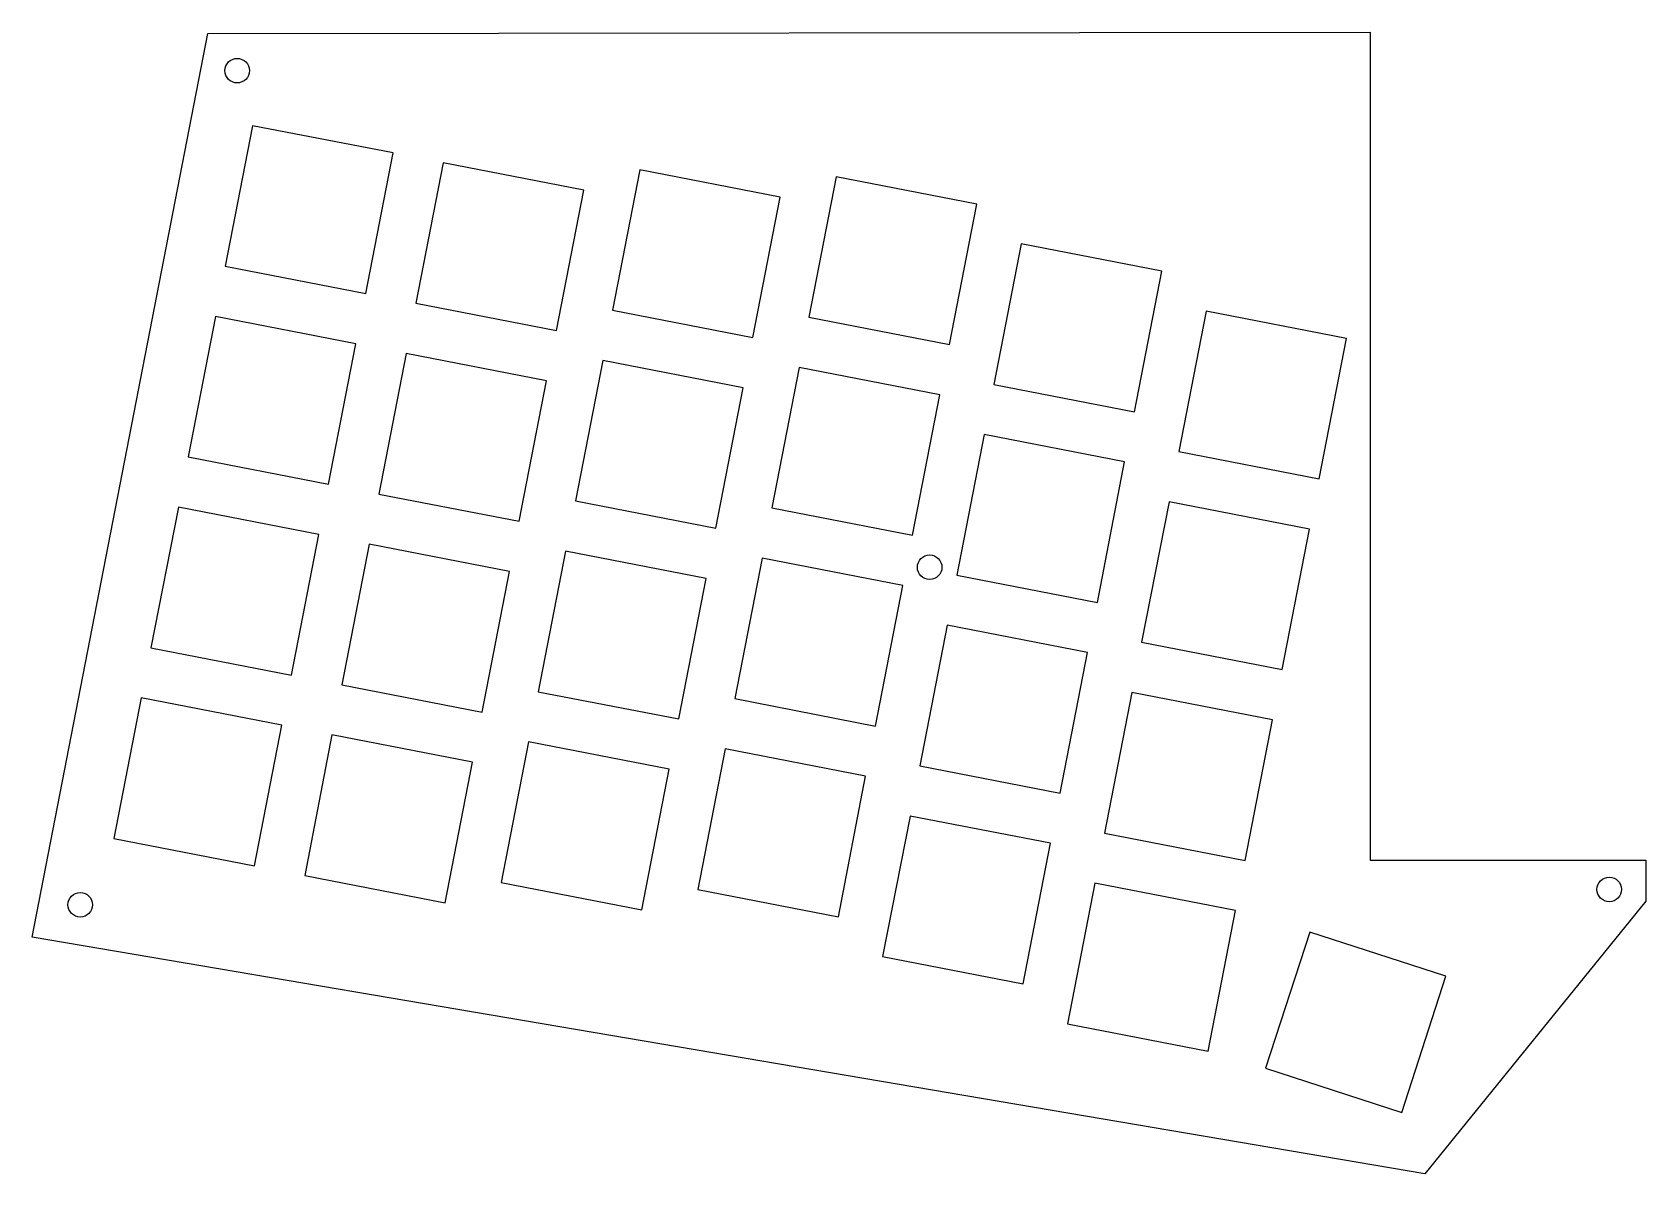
# Model space of a CAD drawing. Header units: millimetres. Extents: x 120 to 278, y -201 to -89.
import ezdxf

# ---------------------------------------------------------------- set-up
doc = ezdxf.new("R2010")
doc.units = ezdxf.units.MM

msp = doc.modelspace()

# ---------------------------------------------------------------- linework, layer by layer
for p, q in [((120.16, -177.69), (137.33, -89.34)), ((137.33, -89.34), (250.99, -89.21)), ((250.99, -89.21), (250.99, -170.18)), ((141.7, -98.34), (139.02, -112.09)), ((155.44, -101.01), (141.7, -98.34)), ((152.77, -114.76), (155.44, -101.01)), ((160.35, -101.97), (157.68, -115.71)), ((174.09, -104.64), (160.35, -101.97)), ((179.57, -102.65), (176.9, -116.39)), ((193.31, -105.32), (179.57, -102.65)), ((198.79, -103.33), (196.12, -117.07)), ((212.54, -106), (198.79, -103.33)), ((171.42, -118.38), (174.09, -104.64)), ((190.64, -119.06), (193.31, -105.32)), ((209.87, -119.74), (212.54, -106)), ((216.87, -109.9), (214.2, -123.64)), ((230.62, -112.57), (216.87, -109.9)), ((139.02, -112.09), (152.77, -114.76)), ((227.94, -126.31), (230.62, -112.57)), ((157.68, -115.71), (171.42, -118.38)), ((176.9, -116.39), (190.64, -119.06)), ((234.95, -116.47), (232.28, -130.21)), ((248.69, -119.14), (234.95, -116.47)), ((138.07, -116.99), (135.4, -130.74)), ((151.81, -119.67), (138.07, -116.99)), ((196.12, -117.07), (209.87, -119.74)), ((149.14, -133.41), (151.81, -119.67)), ((246.02, -132.88), (248.69, -119.14)), ((156.72, -120.62), (154.05, -134.36)), ((170.46, -123.29), (156.72, -120.62)), ((175.95, -121.3), (173.27, -135.04)), ((189.69, -123.97), (175.95, -121.3)), ((195.17, -121.98), (192.5, -135.72)), ((208.91, -124.65), (195.17, -121.98)), ((167.79, -137.03), (170.46, -123.29)), ((187.02, -137.71), (189.69, -123.97)), ((206.24, -138.39), (208.91, -124.65)), ((214.2, -123.64), (227.94, -126.31)), ((213.25, -128.55), (210.58, -142.29)), ((226.99, -131.22), (213.25, -128.55)), ((135.4, -130.74), (149.14, -133.41)), ((232.28, -130.21), (246.02, -132.88)), ((224.32, -144.96), (226.99, -131.22)), ((134.45, -135.64), (131.77, -149.39)), ((148.19, -138.32), (134.45, -135.64)), ((154.05, -134.36), (167.79, -137.03)), ((173.27, -135.04), (187.02, -137.71)), ((231.33, -135.12), (228.65, -148.86)), ((245.07, -137.79), (231.33, -135.12)), ((192.5, -135.72), (206.24, -138.39)), ((145.52, -152.06), (148.19, -138.32)), ((242.4, -151.53), (245.07, -137.79)), ((153.1, -139.27), (150.43, -153.01)), ((166.84, -141.94), (153.1, -139.27)), ((172.32, -139.95), (169.65, -153.69)), ((186.06, -142.62), (172.32, -139.95)), ((164.17, -155.68), (166.84, -141.94)), ((191.54, -140.63), (188.87, -154.37)), ((205.29, -143.3), (191.54, -140.63)), ((183.39, -156.36), (186.06, -142.62)), ((202.61, -157.05), (205.29, -143.3)), ((210.58, -142.29), (224.32, -144.96)), ((209.62, -147.2), (206.95, -160.94)), ((223.36, -149.87), (209.62, -147.2)), ((131.77, -149.39), (145.52, -152.06)), ((220.69, -163.62), (223.36, -149.87)), ((228.65, -148.86), (242.4, -151.53)), ((150.43, -153.01), (164.17, -155.68)), ((130.82, -154.3), (128.15, -168.04)), ((144.56, -156.97), (130.82, -154.3)), ((169.65, -153.69), (183.39, -156.36)), ((188.87, -154.37), (202.61, -157.05)), ((227.7, -153.77), (225.03, -167.51)), ((241.44, -156.44), (227.7, -153.77)), ((141.89, -170.71), (144.56, -156.97)), ((238.77, -170.19), (241.44, -156.44)), ((149.47, -157.92), (146.8, -171.66)), ((163.21, -160.59), (149.47, -157.92)), ((168.69, -158.6), (166.02, -172.34)), ((182.44, -161.27), (168.69, -158.6)), ((187.92, -159.28), (185.25, -173.02)), ((201.66, -161.95), (187.92, -159.28)), ((160.54, -174.33), (163.21, -160.59)), ((206.95, -160.94), (220.69, -163.62)), ((179.77, -175.02), (182.44, -161.27)), ((198.99, -175.7), (201.66, -161.95)), ((206, -165.85), (203.32, -179.59)), ((219.74, -168.52), (206, -165.85)), ((128.15, -168.04), (141.89, -170.71)), ((217.07, -182.27), (219.74, -168.52)), ((225.03, -167.51), (238.77, -170.19)), ((250.99, -170.18), (277.95, -170.18)), ((277.95, -170.18), (277.95, -174.17)), ((146.8, -171.66), (160.54, -174.33)), ((166.02, -172.34), (179.77, -175.02)), ((185.25, -173.02), (198.99, -175.7)), ((224.07, -172.42), (221.4, -186.17)), ((237.82, -175.09), (224.07, -172.42)), ((235.15, -188.84), (237.82, -175.09)), ((277.95, -174.17), (256.35, -200.83)), ((256.35, -200.83), (120.16, -177.69)), ((245.1, -177.2), (240.77, -190.51)), ((258.41, -181.52), (245.1, -177.2)), ((203.32, -179.59), (217.07, -182.27)), ((254.09, -194.84), (258.41, -181.52)), ((221.4, -186.17), (235.15, -188.84)), ((240.77, -190.51), (254.09, -194.84))]:
    msp.add_line(p, q)
for centre in [(140.2, -92.96), (207.92, -141.52), (274.38, -173.03), (124.85, -174.53)]:
    msp.add_circle(centre, 1.2)

doc.saveas('drawing.dxf')
